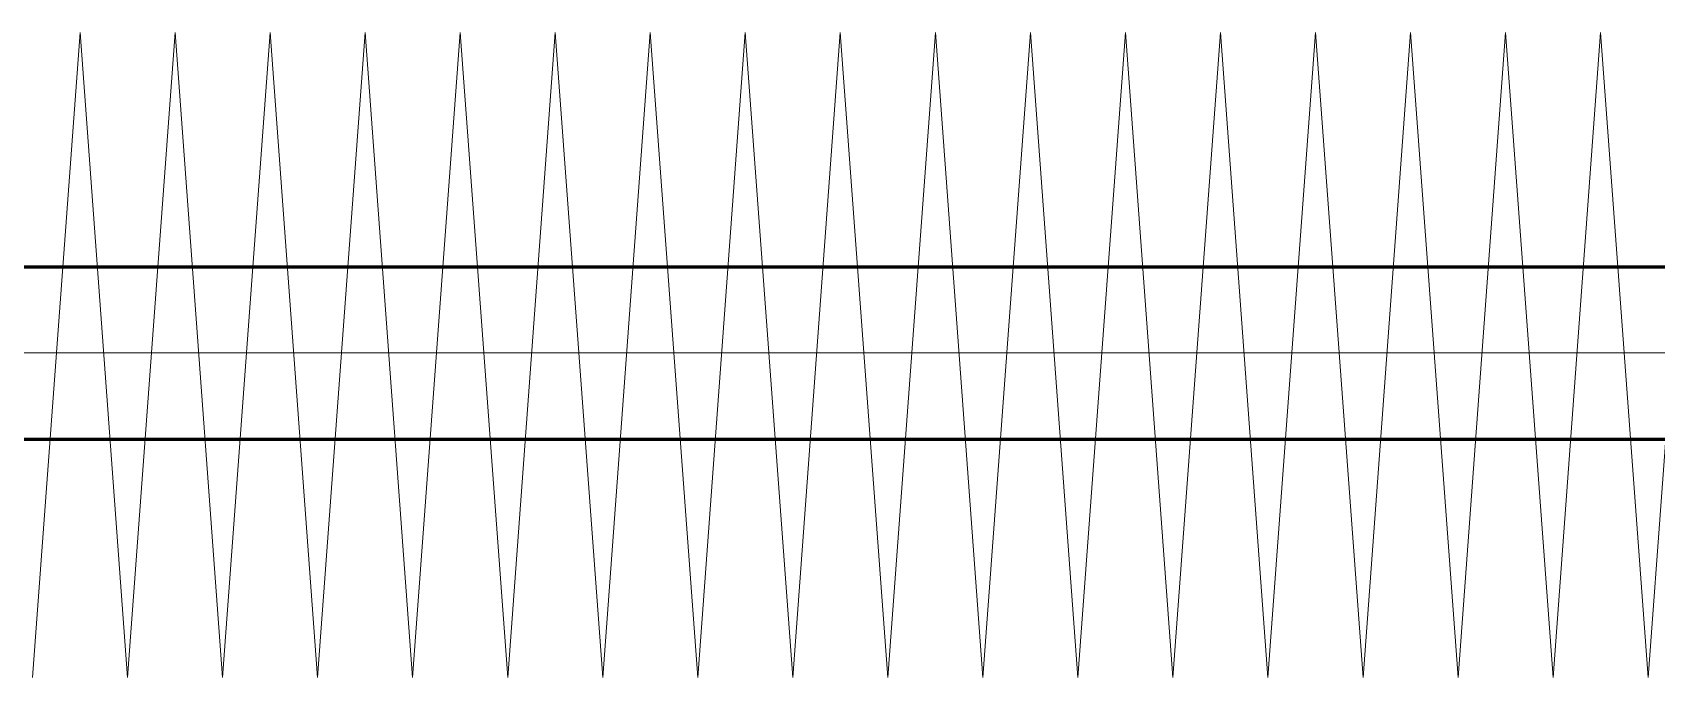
# Model space of a CAD drawing. Header units: millimetres. Extents: x 0 to 840, y 0 to 594.
# Drawn here: x 739.562 to 743.749, y 265.433 to 267.096 of the extents above; entities that cross this region are included whole.
import ezdxf

# ---------------------------------------------------------------- set-up
doc = ezdxf.new("R2010")
doc.units = ezdxf.units.MM
doc.linetypes.add('K5LT_AXLED', pattern=[19.5, 15, -1.5, 1.5, -1.5])
doc.linetypes.add('K5LT_BASIC', pattern=[0])
doc.layers.add('Системный слой', color=7, linetype='Continuous')

# ---------------------------------------------------------------- blocks, each defined once
blk = doc.blocks.new('U376')
at = {"layer": 'Системный слой', "color": 30, "linetype": 'K5LT_AXLED', "lineweight": 18, "true_color": 0xff8000}
for q in [(739.5623, 265.4332), (739.8073, 265.4332)]:
    blk.add_line((739.6848, 267.0957), q, dxfattribs=at)
blk = doc.blocks.new('U377')
at = {"layer": 'Системный слой', "color": 30, "linetype": 'K5LT_AXLED', "lineweight": 18, "true_color": 0xff8000}
for q in [(739.8073, 265.4332), (740.0523, 265.4332)]:
    blk.add_line((739.9298, 267.0957), q, dxfattribs=at)
blk = doc.blocks.new('U378')
at = {"layer": 'Системный слой', "color": 30, "linetype": 'K5LT_AXLED', "lineweight": 18, "true_color": 0xff8000}
for q in [(740.2973, 265.4332), (740.5423, 265.4332)]:
    blk.add_line((740.4198, 267.0957), q, dxfattribs=at)
blk = doc.blocks.new('U379')
at = {"layer": 'Системный слой', "color": 30, "linetype": 'K5LT_AXLED', "lineweight": 18, "true_color": 0xff8000}
for q in [(740.0523, 265.4332), (740.2973, 265.4332)]:
    blk.add_line((740.1748, 267.0957), q, dxfattribs=at)
blk = doc.blocks.new('U380')
at = {"layer": 'Системный слой', "color": 30, "linetype": 'K5LT_AXLED', "lineweight": 18, "true_color": 0xff8000}
for q in [(740.5423, 265.4332), (740.7873, 265.4332)]:
    blk.add_line((740.6648, 267.0957), q, dxfattribs=at)
blk = doc.blocks.new('U381')
at = {"layer": 'Системный слой', "color": 30, "linetype": 'K5LT_AXLED', "lineweight": 18, "true_color": 0xff8000}
for q in [(740.7873, 265.4332), (741.0323, 265.4332)]:
    blk.add_line((740.9098, 267.0957), q, dxfattribs=at)
blk = doc.blocks.new('U382')
at = {"layer": 'Системный слой', "color": 30, "linetype": 'K5LT_AXLED', "lineweight": 18, "true_color": 0xff8000}
for q in [(741.0323, 265.4332), (741.2773, 265.4332)]:
    blk.add_line((741.1548, 267.0957), q, dxfattribs=at)
blk = doc.blocks.new('U375')
at = {"layer": 'Системный слой'}
for name in ['U376', 'U377', 'U379', 'U378', 'U380', 'U381', 'U382']:
    blk.add_blockref(name, (0, 0), dxfattribs=at)
blk = doc.blocks.new('U392')
at = {"layer": 'Системный слой', "color": 30, "linetype": 'K5LT_AXLED', "lineweight": 18, "true_color": 0xff8000}
for q in [(741.2773, 265.4332), (741.5223, 265.4332)]:
    blk.add_line((741.3998, 267.0957), q, dxfattribs=at)
blk = doc.blocks.new('U393')
at = {"layer": 'Системный слой', "color": 30, "linetype": 'K5LT_AXLED', "lineweight": 18, "true_color": 0xff8000}
for q in [(741.5223, 265.4332), (741.7673, 265.4332)]:
    blk.add_line((741.6448, 267.0957), q, dxfattribs=at)
blk = doc.blocks.new('U394')
at = {"layer": 'Системный слой', "color": 30, "linetype": 'K5LT_AXLED', "lineweight": 18, "true_color": 0xff8000}
for q in [(742.0123, 265.4332), (742.2573, 265.4332)]:
    blk.add_line((742.1348, 267.0957), q, dxfattribs=at)
blk = doc.blocks.new('U395')
at = {"layer": 'Системный слой', "color": 30, "linetype": 'K5LT_AXLED', "lineweight": 18, "true_color": 0xff8000}
for q in [(741.7673, 265.4332), (742.0123, 265.4332)]:
    blk.add_line((741.8898, 267.0957), q, dxfattribs=at)
blk = doc.blocks.new('U396')
at = {"layer": 'Системный слой', "color": 30, "linetype": 'K5LT_AXLED', "lineweight": 18, "true_color": 0xff8000}
for q in [(742.2573, 265.4332), (742.5023, 265.4332)]:
    blk.add_line((742.3798, 267.0957), q, dxfattribs=at)
blk = doc.blocks.new('U397')
at = {"layer": 'Системный слой', "color": 30, "linetype": 'K5LT_AXLED', "lineweight": 18, "true_color": 0xff8000}
for q in [(742.5023, 265.4332), (742.7473, 265.4332)]:
    blk.add_line((742.6248, 267.0957), q, dxfattribs=at)
blk = doc.blocks.new('U398')
at = {"layer": 'Системный слой', "color": 30, "linetype": 'K5LT_AXLED', "lineweight": 18, "true_color": 0xff8000}
for q in [(742.7473, 265.4332), (742.9923, 265.4332)]:
    blk.add_line((742.8698, 267.0957), q, dxfattribs=at)
blk = doc.blocks.new('U391')
at = {"layer": 'Системный слой'}
for name in ['U392', 'U393', 'U395', 'U394', 'U396', 'U397', 'U398']:
    blk.add_blockref(name, (0, 0), dxfattribs=at)
blk = doc.blocks.new('U415')
at = {"layer": 'Системный слой', "color": 30, "linetype": 'K5LT_AXLED', "lineweight": 18, "true_color": 0xff8000}
for q in [(742.9923, 265.4332), (743.2373, 265.4332)]:
    blk.add_line((743.1148, 267.0957), q, dxfattribs=at)
blk = doc.blocks.new('U416')
at = {"layer": 'Системный слой', "color": 30, "linetype": 'K5LT_AXLED', "lineweight": 18, "true_color": 0xff8000}
for q in [(743.2373, 265.4332), (743.4823, 265.4332)]:
    blk.add_line((743.3598, 267.0957), q, dxfattribs=at)
blk = doc.blocks.new('U417')
at = {"layer": 'Системный слой', "color": 30, "linetype": 'K5LT_AXLED', "lineweight": 18, "true_color": 0xff8000}
for q in [(743.7273, 265.4332), (743.9723, 265.4332)]:
    blk.add_line((743.8498, 267.0957), q, dxfattribs=at)
blk = doc.blocks.new('U418')
at = {"layer": 'Системный слой', "color": 30, "linetype": 'K5LT_AXLED', "lineweight": 18, "true_color": 0xff8000}
for q in [(743.4823, 265.4332), (743.7273, 265.4332)]:
    blk.add_line((743.6048, 267.0957), q, dxfattribs=at)
blk = doc.blocks.new('U419')
at = {"layer": 'Системный слой', "color": 30, "linetype": 'K5LT_AXLED', "lineweight": 18, "true_color": 0xff8000}
for q in [(743.9723, 265.4332), (744.2173, 265.4332)]:
    blk.add_line((744.0948, 267.0957), q, dxfattribs=at)
blk = doc.blocks.new('U420')
at = {"layer": 'Системный слой', "color": 30, "linetype": 'K5LT_AXLED', "lineweight": 18, "true_color": 0xff8000}
for q in [(744.2173, 265.4332), (744.4623, 265.4332)]:
    blk.add_line((744.3398, 267.0957), q, dxfattribs=at)
blk = doc.blocks.new('U421')
at = {"layer": 'Системный слой', "color": 30, "linetype": 'K5LT_AXLED', "lineweight": 18, "true_color": 0xff8000}
for q in [(744.4623, 265.4332), (744.7073, 265.4332)]:
    blk.add_line((744.5848, 267.0957), q, dxfattribs=at)
blk = doc.blocks.new('U414')
at = {"layer": 'Системный слой'}
for name in ['U415', 'U416', 'U418', 'U417', 'U419', 'U420', 'U421']:
    blk.add_blockref(name, (0, 0), dxfattribs=at)

msp = doc.modelspace()

# ---------------------------------------------------------------- linework, layer by layer
at = {"layer": 'Системный слой', "color": 5, "linetype": 'K5LT_BASIC', "lineweight": 60, "true_color": 0x0000ff}
for p, q in [((725.70506, 266.49204), (747.92686, 266.49204)), ((725.74445, 266.04754), (747.92686, 266.04754))]:
    msp.add_line(p, q, dxfattribs=at)
at = {"layer": 'Системный слой', "color": 30, "linetype": 'K5LT_AXLED', "lineweight": 18, "true_color": 0xff8000}
msp.add_line((718.71756, 266.26979), (770.93005, 266.26979), dxfattribs=at)

# ---------------------------------------------------------------- block references
at = {"layer": 'Системный слой'}
for name in ['U375', 'U391', 'U414']:
    msp.add_blockref(name, (0, 0), dxfattribs=at)

doc.saveas('drawing.dxf')
